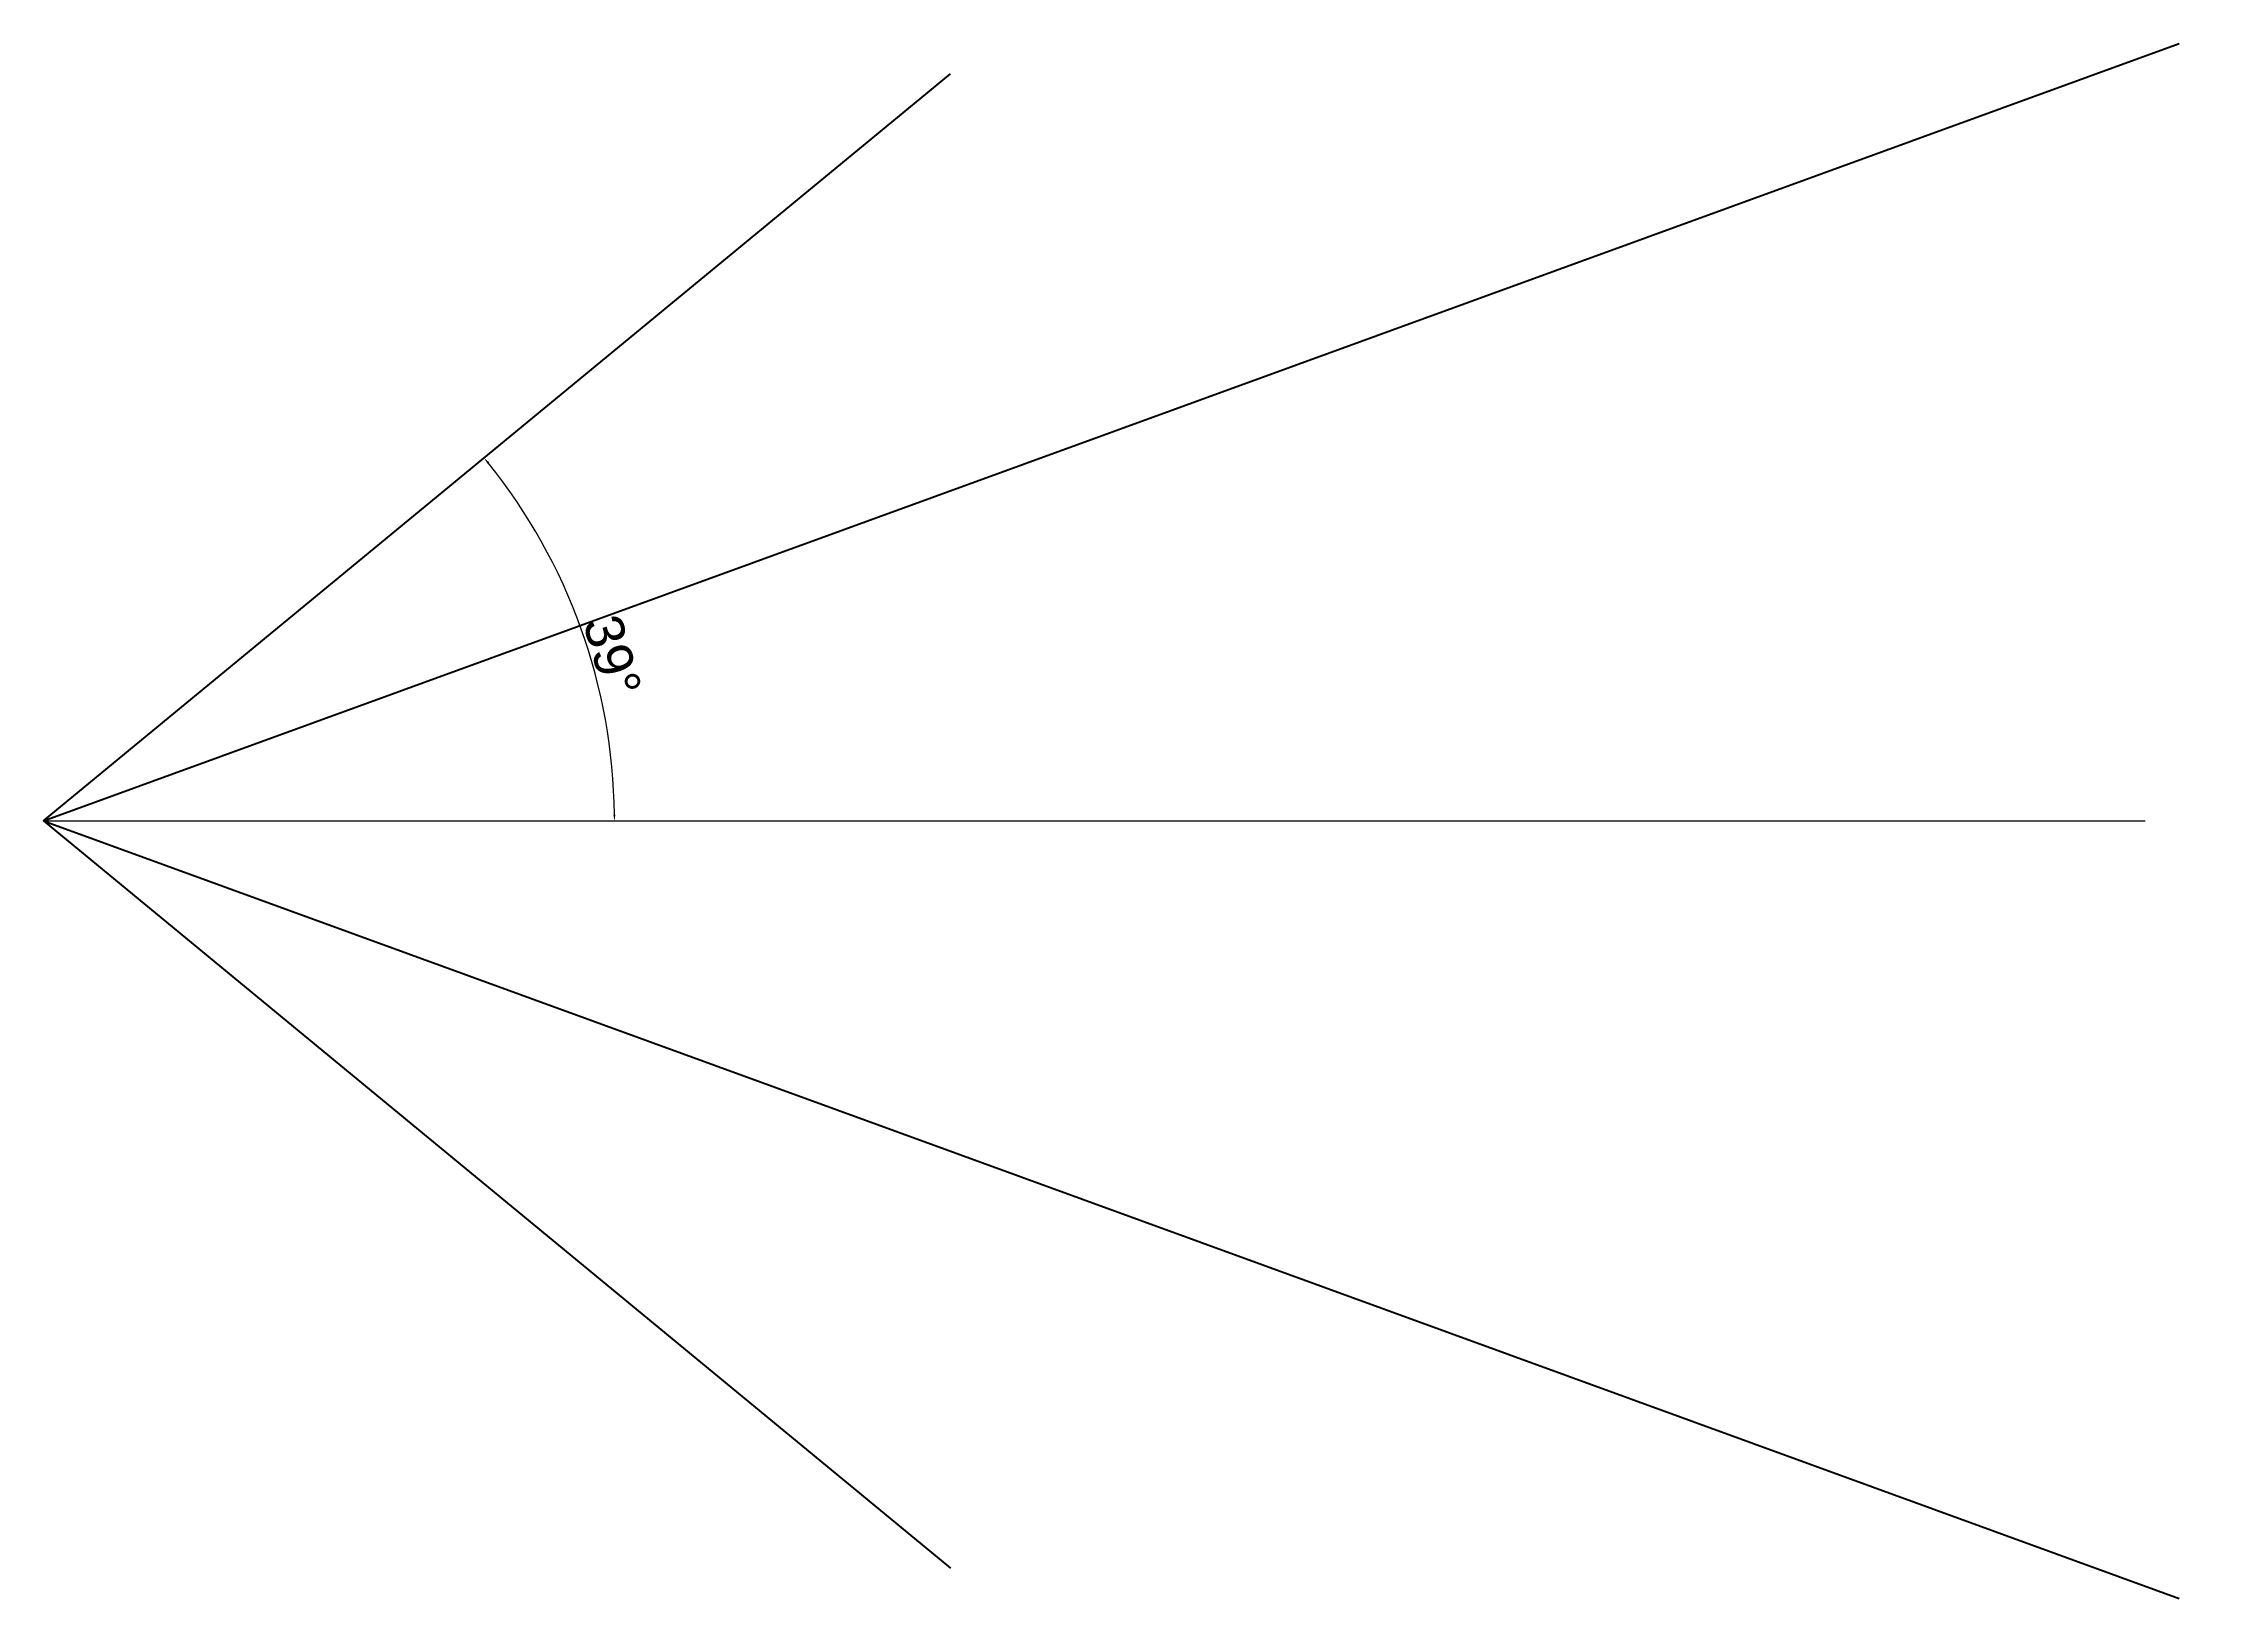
# Model space of a CAD drawing. Header units: millimetres. Extents: x 2180 to 4268, y 1109 to 2163.
# Drawn here: x 3419 to 4268, y 1314 to 1919 of the extents above; entities that cross this region are included whole.
import ezdxf

# ---------------------------------------------------------------- set-up
doc = ezdxf.new("R2010")
doc.units = ezdxf.units.MM
doc.styles.add('Annotative', font='arial.ttf')
doc.styles.get("Standard").update_dxf_attribs({"font": 'arial.ttf'})
doc.linetypes.add('ZIGZAG', pattern='A,0.00254,-5.08,[131,ltypeshp.shx,S=5.08,R=0,X=-5.08,Y=0],-10.16,[131,ltypeshp.shx,S=5.08,R=180,X=5.08,Y=0],-5.08', length=20.32254)
doc.dimstyles.new('GB', dxfattribs={"dimtxt": 2.5, "dimasz": 2.5, "dimexe": 1.25, "dimexo": 0.625, "dimtad": 1, "dimdsep": 46, "dimtxsty": 'Standard', "dimcen": 2.5, "dimadec": 0, "dimazin": 0, "dimtfac": 1, "dimtmove": 0, "dimatfit": 3, "dimfxl": 1, "dimarcsym": 0})

# ---------------------------------------------------------------- blocks, each defined once
blk = doc.blocks.new('*D6')
at = {"color": 0, "lineweight": -2, "ltscale": 0.5, "transparency": 16777216}
blk.add_arc((3418.54, 1616.82), 222.25, 0.64449, 38.83551, dxfattribs=at)
at = {"color": 0, "ltscale": 0.5, "transparency": 16777216}
for points in [[(3591.34, 1755.93), (3591.99, 1756.45), (3590.08, 1758.13)], [(3641.19, 1619.32), (3640.36, 1619.31), (3640.79, 1616.82)]]:
    blk.add_solid(points, dxfattribs=at)
at = {"layer": 'Defpoints', "color": 0, "ltscale": 0.5, "transparency": 16777216}
for p in [(3771.62, 1907.66), (3617.75, 1715.36), (3418.54, 1616.82), (3418.54, 1616.82), (4267.63, 1616.82)]:
    blk.add_point(p, dxfattribs=at)
at = {"color": 0, "ltscale": 0.5, "transparency": 16777216, "insert": (3639.95, 1681.05), "char_height": 2.5, "width": 29.4168, "attachment_point": 5, "rotation": 286.17728, "style": 'Annotative'}
blk.add_mtext('{\\H6x;39°}', dxfattribs=at)

msp = doc.modelspace()

# ---------------------------------------------------------------- linework, layer by layer
at = {"lineweight": 50, "ltscale": 0.5}
for q in [(4249.992, 1919.441), (4249.992, 1314.191)]:
    msp.add_line((3418.537, 1616.816), q, dxfattribs=at)
at = {"color": 242, "linetype": 'ZIGZAG', "lineweight": 50, "ltscale": 0.5, "true_color": 0xcd2027}
for q in [(3771.616, 1907.665), (3771.616, 1325.967)]:
    msp.add_line((3418.537, 1616.816), q, dxfattribs=at)
at = {"ltscale": 0.5}
msp.add_line((3418.537, 1616.816), (4236.815, 1616.816), dxfattribs=at)
at = {"lineweight": 50, "ltscale": 0.5}
for points in [[(3591.305, 1713.361, 0, 0, 0), (3679.45, 1745.443, 15, 0, 0), (3730.799, 1764.132, 0, 0, 0)], [(3591.305, 1520.271, 0, 0, 0), (3679.45, 1488.189, 15, 0, 0), (3730.799, 1469.499, 0, 0, 0)]]:
    msp.add_lwpolyline(points, format="xyseb", dxfattribs=at)

# ---------------------------------------------------------------- dimensions: what is measured, and where the dimension line sits
at = {"ltscale": 0.5}
dim = msp.add_angular_dim_2l(base=(3617.751, 1715.36), line1=((3418.537, 1616.816), (4267.63, 1616.816)), line2=((3418.537, 1616.816), (3771.616, 1907.665)), text='{\\H6x;<>}', dimstyle='GB', override={"dimtxsty": 'Annotative'}, dxfattribs=at)
dim.commit()
dim.dimension.update_dxf_attribs({"geometry": '*D6', "text_midpoint": (3631.991, 1678.738), "dimtype": 162})

doc.saveas('drawing.dxf')
